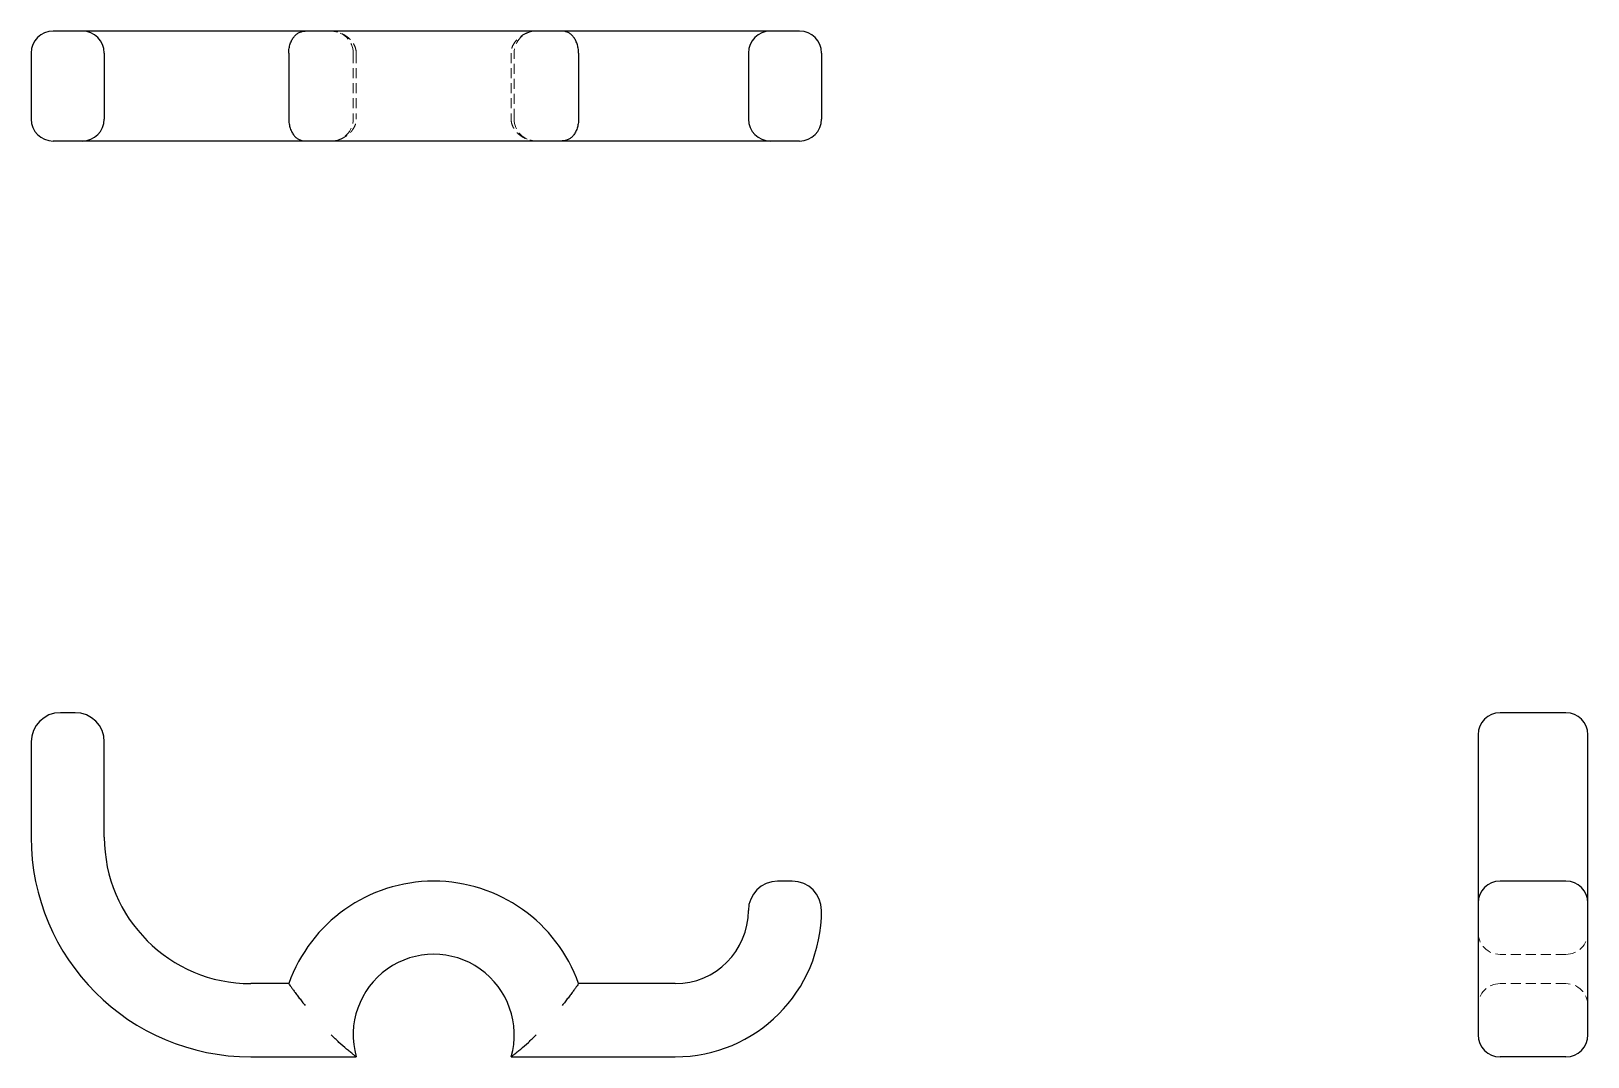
# Model space of a CAD drawing. Header units: millimetres. Extents: x 33 to 230, y 35 to 165.
import ezdxf

# ---------------------------------------------------------------- set-up
doc = ezdxf.new("R2010")
doc.units = ezdxf.units.MM
doc.linetypes.add('HIDDEN', pattern=[1.905, 1.27, -0.635])

msp = doc.modelspace()

# ---------------------------------------------------------------- linework, layer by layer
at = {"color": 7, "linetype": 'Continuous', "lineweight": 25}
for p, q in [((36.7, 164.94), (35.78, 164.94)), ((38.56, 164.94), (36.7, 164.94)), ((39.48, 164.94), (38.56, 164.94)), ((60.78, 164.94), (39.48, 164.94)), ((67.68, 164.94), (60.78, 164.94)), ((100.18, 164.94), (67.68, 164.94)), ((114.48, 164.94), (100.18, 164.94)), ((126.52, 164.94), (114.48, 164.94)), ((127.44, 164.94), (126.52, 164.94)), ((129.3, 164.94), (127.44, 164.94)), ((130.22, 164.94), (129.3, 164.94)), ((33, 162.17), (33, 153.83)), ((42.26, 162.17), (42.26, 153.83)), ((65.59, 162.17), (65.59, 153.83)), ((102.26, 162.17), (102.26, 153.83)), ((123.74, 162.17), (123.74, 153.83)), ((133, 162.17), (133, 153.83)), ((35.78, 151.06), (36.7, 151.06)), ((36.7, 151.06), (38.56, 151.06)), ((38.56, 151.06), (39.48, 151.06)), ((39.48, 151.06), (60.78, 151.06)), ((60.78, 151.06), (67.68, 151.06)), ((67.68, 151.06), (100.18, 151.06)), ((100.18, 151.06), (114.48, 151.06)), ((114.48, 151.06), (126.52, 151.06)), ((126.52, 151.06), (127.44, 151.06)), ((127.44, 151.06), (129.3, 151.06)), ((129.3, 151.06), (130.22, 151.06)), ((38.56, 78.76), (36.7, 78.76)), ((227.17, 78.76), (218.83, 78.76)), ((33, 75.06), (33, 63.02)), ((42.26, 63.02), (42.26, 75.06)), ((216.06, 75.98), (216.06, 75.06)), ((216.06, 75.06), (216.06, 63.02)), ((229.94, 75.06), (229.94, 75.98)), ((229.94, 63.02), (229.94, 75.06)), ((216.06, 63.02), (216.06, 54.69)), ((229.94, 54.69), (229.94, 63.02)), ((129.3, 57.46), (127.44, 57.46)), ((227.17, 57.46), (218.83, 57.46)), ((216.06, 54.69), (216.06, 53.76)), ((216.06, 53.76), (216.06, 38.02)), ((229.94, 53.76), (229.94, 54.69)), ((229.94, 38.02), (229.94, 53.76)), ((65.59, 44.5), (60.78, 44.5)), ((114.48, 44.5), (102.26, 44.5)), ((60.78, 35.24), (74.13, 35.24)), ((93.73, 35.24), (114.48, 35.24)), ((227.17, 35.24), (218.83, 35.24))]:
    msp.add_line(p, q, dxfattribs=at)
at = {"color": 7, "linetype": 'HIDDEN', "lineweight": 18}
for p, q in [((73.74, 162.17), (73.74, 153.83)), ((74.13, 162.17), (74.13, 153.83)), ((93.73, 162.17), (93.73, 153.83)), ((94.11, 153.83), (94.11, 162.17)), ((227.17, 48.2), (218.83, 48.2)), ((227.17, 44.5), (218.83, 44.5))]:
    msp.add_line(p, q, dxfattribs=at)
at = {"color": 7, "linetype": 'Continuous', "lineweight": 25}
for centre, radius, start, end in [((35.78, 162.17), 2.78, 90, 180), ((39.48, 162.17), 2.78, 0, 90), ((126.52, 162.17), 2.78, 90, 180), ((130.22, 162.17), 2.78, 0, 90), ((35.78, 153.83), 2.78, 180, 270), ((39.48, 153.83), 2.78, 270, 0), ((126.52, 153.83), 2.78, 180, 270), ((130.22, 153.83), 2.78, 270, 0), ((36.7, 75.06), 3.7, 90, 180), ((38.56, 75.06), 3.7, 0, 90), ((218.83, 75.98), 2.78, 90, 180), ((227.17, 75.98), 2.78, 0, 90), ((60.78, 63.02), 27.78, 180, 270), ((60.78, 63.02), 18.52, 180, 270), ((83.93, 38.02), 19.44, 19.4712, 160.5288), ((127.44, 53.76), 3.7, 90, 180), ((129.3, 53.76), 3.7, 0, 90), ((218.83, 54.69), 2.78, 90, 180), ((227.17, 54.69), 2.78, 0, 90), ((114.48, 53.76), 18.52, 270, 0), ((114.48, 53.76), 9.26, 270, 0), ((83.93, 38.02), 10.19, 344.1734, 195.8266), ((218.83, 38.02), 2.78, 180, 270), ((227.17, 38.02), 2.78, 270, 0)]:
    msp.add_arc(centre, radius, start, end, dxfattribs=at)
at = {"color": 7, "linetype": 'HIDDEN', "lineweight": 18}
for centre, start, end in [((70.96, 162.17), 0, 90), ((96.89, 162.17), 90, 180), ((70.96, 153.83), 270, 0), ((96.89, 153.83), 180, 270), ((218.83, 50.98), 180, 270), ((227.17, 50.98), 270, 0), ((218.83, 41.72), 90, 180), ((227.17, 41.72), 0, 90)]:
    msp.add_arc(centre, 2.78, start, end, dxfattribs=at)
at = {"color": 7, "linetype": 'Continuous', "lineweight": 25}
for points, knots in [([(65.59, 162.17), (65.59, 162.37), (65.61, 162.58), (65.67, 162.97), (65.72, 163.16), (65.84, 163.52), (65.91, 163.69), (66.07, 163.99), (66.17, 164.12), (66.36, 164.36), (66.47, 164.47), (66.69, 164.64), (66.81, 164.72), (67.05, 164.83), (67.17, 164.87), (67.42, 164.93), (67.55, 164.94), (67.68, 164.94)], [0, 0, 0, 0, 0.125, 0.125, 0.25, 0.25, 0.375, 0.375, 0.5, 0.5, 0.625, 0.625, 0.75, 0.75, 0.875, 0.875, 1, 1, 1, 1]), ([(102.26, 162.17), (102.26, 162.37), (102.24, 162.58), (102.18, 162.97), (102.13, 163.16), (102.01, 163.52), (101.94, 163.69), (101.78, 163.99), (101.69, 164.12), (101.49, 164.36), (101.38, 164.47), (101.16, 164.64), (101.04, 164.72), (100.8, 164.83), (100.68, 164.87), (100.43, 164.93), (100.3, 164.94), (100.18, 164.94)], [0, 0, 0, 0, 0.125, 0.125, 0.25, 0.25, 0.375, 0.375, 0.5, 0.5, 0.625, 0.625, 0.75, 0.75, 0.875, 0.875, 1, 1, 1, 1]), ([(65.59, 153.83), (65.59, 153.63), (65.61, 153.42), (65.67, 153.03), (65.72, 152.84), (65.84, 152.48), (65.91, 152.31), (66.07, 152.01), (66.17, 151.88), (66.36, 151.64), (66.47, 151.53), (66.69, 151.36), (66.81, 151.28), (67.05, 151.17), (67.17, 151.13), (67.42, 151.07), (67.55, 151.06), (67.68, 151.06)], [0, 0, 0, 0, 0.125, 0.125, 0.25, 0.25, 0.375, 0.375, 0.5, 0.5, 0.625, 0.625, 0.75, 0.75, 0.875, 0.875, 1, 1, 1, 1]), ([(102.26, 153.83), (102.26, 153.63), (102.24, 153.42), (102.18, 153.03), (102.13, 152.84), (102.01, 152.48), (101.94, 152.31), (101.78, 152.01), (101.69, 151.88), (101.49, 151.64), (101.38, 151.53), (101.16, 151.36), (101.04, 151.28), (100.8, 151.17), (100.68, 151.13), (100.43, 151.07), (100.3, 151.06), (100.18, 151.06)], [0, 0, 0, 0, 0.125, 0.125, 0.25, 0.25, 0.375, 0.375, 0.5, 0.5, 0.625, 0.625, 0.75, 0.75, 0.875, 0.875, 1, 1, 1, 1]), ([(65.59, 44.5), (65.59, 44.5), (65.61, 44.48), (65.67, 44.39), (65.72, 44.32), (65.84, 44.16), (65.91, 44.05), (66.07, 43.83), (66.17, 43.7), (66.36, 43.43), (66.47, 43.29), (66.69, 42.99), (66.81, 42.84), (67.05, 42.52), (67.17, 42.37), (67.42, 42.05), (67.55, 41.88), (67.68, 41.72)], [0, 0, 0, 0, 0.125, 0.125, 0.25, 0.25, 0.375, 0.375, 0.5, 0.5, 0.625, 0.625, 0.75, 0.75, 0.875, 0.875, 1, 1, 1, 1]), ([(102.26, 44.5), (102.26, 44.5), (102.24, 44.48), (102.18, 44.39), (102.13, 44.32), (102.01, 44.16), (101.94, 44.05), (101.78, 43.83), (101.69, 43.7), (101.49, 43.43), (101.38, 43.29), (101.16, 42.99), (101.04, 42.84), (100.8, 42.52), (100.68, 42.37), (100.43, 42.05), (100.3, 41.88), (100.18, 41.72)], [0, 0, 0, 0, 0.125, 0.125, 0.25, 0.25, 0.375, 0.375, 0.5, 0.5, 0.625, 0.625, 0.75, 0.75, 0.875, 0.875, 1, 1, 1, 1]), ([(74.13, 35.24), (74.13, 35.24), (74.09, 35.27), (73.95, 35.38), (73.85, 35.45), (73.62, 35.64), (73.49, 35.74), (73.21, 35.97), (73.06, 36.09), (72.6, 36.48), (72.28, 36.77), (71.78, 37.22), (71.62, 37.38), (71.29, 37.69), (71.12, 37.86), (70.96, 38.02)], [0, 0, 0, 0, 0.125, 0.125, 0.25, 0.25, 0.375, 0.375, 0.5, 0.5, 0.75, 0.75, 0.875, 0.875, 1, 1, 1, 1]), ([(93.73, 35.24), (93.73, 35.24), (93.76, 35.27), (93.9, 35.38), (94, 35.45), (94.23, 35.64), (94.37, 35.74), (94.64, 35.97), (94.79, 36.09), (95.25, 36.48), (95.58, 36.77), (96.07, 37.22), (96.23, 37.38), (96.56, 37.69), (96.73, 37.86), (96.89, 38.02)], [0, 0, 0, 0, 0.125, 0.125, 0.25, 0.25, 0.375, 0.375, 0.5, 0.5, 0.75, 0.75, 0.875, 0.875, 1, 1, 1, 1])]:
    msp.add_open_spline(points, degree=3, knots=knots, dxfattribs=at)
at = {"color": 7, "linetype": 'HIDDEN', "lineweight": 18}
for points, knots in [([(74.13, 162.17), (74.13, 162.4), (74.09, 162.62), (73.95, 163.05), (73.85, 163.25), (73.62, 163.61), (73.49, 163.77), (73.21, 164.05), (73.06, 164.18), (72.6, 164.51), (72.28, 164.67), (71.78, 164.83), (71.62, 164.87), (71.29, 164.93), (71.12, 164.94), (70.96, 164.94)], [0, 0, 0, 0, 0.125, 0.125, 0.25, 0.25, 0.375, 0.375, 0.5, 0.5, 0.75, 0.75, 0.875, 0.875, 1, 1, 1, 1]), ([(96.06, 164.8), (96, 164.8), (95.76, 164.76), (95.31, 164.53), (94.82, 164.21), (94.41, 163.83), (94.08, 163.41), (93.79, 162.86), (93.75, 162.4), (93.73, 162.17)], [0, 0, 0, 0, 0.053184, 0.240134, 0.431833, 0.556514, 0.684112, 0.841421, 1, 1, 1, 1]), ([(71.79, 151.2), (71.85, 151.2), (72.1, 151.24), (72.54, 151.47), (73.04, 151.79), (73.44, 152.17), (73.77, 152.59), (74.06, 153.14), (74.1, 153.6), (74.13, 153.83)], [0, 0, 0, 0, 0.053184, 0.240134, 0.431833, 0.556514, 0.684112, 0.841421, 1, 1, 1, 1]), ([(93.73, 153.83), (93.73, 153.6), (93.76, 153.38), (93.9, 152.95), (94, 152.75), (94.23, 152.39), (94.37, 152.23), (94.64, 151.95), (94.79, 151.82), (95.25, 151.49), (95.58, 151.33), (96.07, 151.17), (96.23, 151.13), (96.56, 151.07), (96.73, 151.06), (96.89, 151.06)], [0, 0, 0, 0, 0.125, 0.125, 0.25, 0.25, 0.375, 0.375, 0.5, 0.5, 0.75, 0.75, 0.875, 0.875, 1, 1, 1, 1])]:
    msp.add_open_spline(points, degree=3, knots=knots, dxfattribs=at)

doc.saveas('drawing.dxf')
